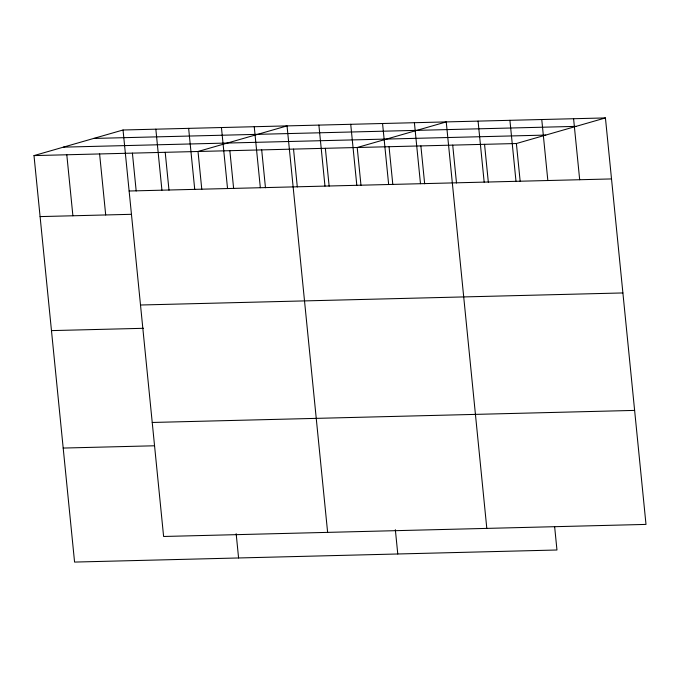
<?xml version="1.0" encoding="UTF-8"?>
<svg xmlns="http://www.w3.org/2000/svg" width="680" height="680" viewBox="0 0 680 680"><rect width="100%" height="100%" fill="white"/><g stroke="black" fill="none" stroke-linecap="round" stroke-linejoin="round"><path stroke-width="1.02" d="M554.65 526.779L556.962 550.001L74.57 562.071L34 155.593L123.037 129.999L605.429 117.929L646 524.408L163.608 536.477L123.037 129.999M34 155.593L516.392 143.522L605.429 117.929M93.653 138.44L576.045 126.378M63.384 147.144L545.777 135.082M129.124 191.004L611.515 178.933M40.086 216.597L131.087 214.319M140.505 305.005L622.897 292.944M51.467 330.607L143.531 328.304M152.226 422.467L634.619 410.405M63.189 448.06L154.19 445.791M573.588 118.728L579.683 179.732M541.756 119.519L547.842 180.531M516.392 143.522L520.174 181.39M509.915 120.318L516.001 181.322M484.551 144.321L488.333 182.189M478.074 121.117L484.168 182.121M452.719 145.12L456.492 182.988M486.812 528.394L446.241 121.916L357.204 147.509L360.986 185.376M420.877 145.911L424.66 183.779M414.4 122.706L420.486 183.71M389.045 146.71L392.819 184.577M382.559 123.505L388.654 184.51M395.352 529.703L397.774 553.987M350.727 124.304L356.813 185.308M325.363 148.299L329.146 186.167M318.886 125.094L324.972 186.099M293.53 149.099L297.304 186.966M327.624 532.372L287.045 125.894L198.016 151.487L201.79 189.355M261.69 149.897L265.472 187.765M254.244 126.709L260.338 187.722M229.849 150.696L233.631 188.555M221.442 127.534L227.536 188.538M236.164 533.689L238.587 557.965M188.641 128.358L194.726 189.363M165.214 152.311L168.988 190.179M155.839 129.174L161.925 190.179M132.405 153.127L136.187 190.995M99.603 153.952L105.697 214.956M66.802 154.768L72.896 215.781"/></g></svg>
